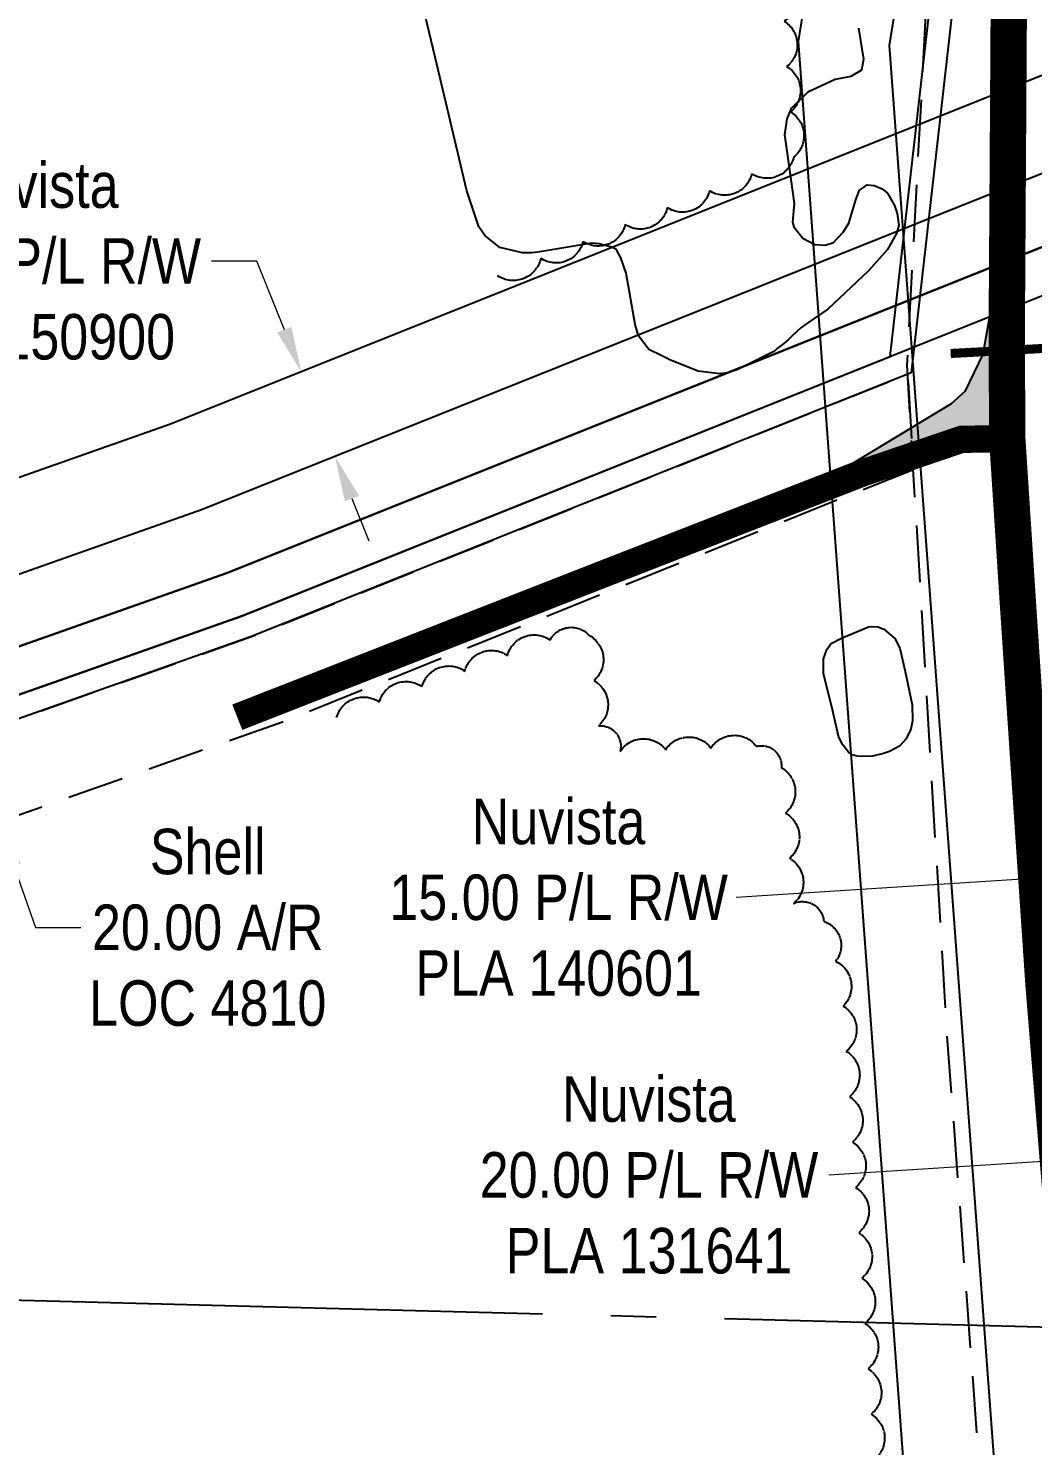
# Model space of a CAD drawing. Extents: x 379646 to 388155, y 6062459 to 6066140.
# Drawn here: x 384529.5 to 384750.5, y 6064253.9 to 6064565.6 of the extents above; entities that cross this region are included whole.
import ezdxf

# ---------------------------------------------------------------- set-up
doc = ezdxf.new("R2010")
doc.units = 0
doc.header["$LTSCALE"] = 5
doc.header["$PDSIZE"] = 0.5
for name, pattern in [('0', [1, 1, 0]), ('foc-ACCESSROAD', [3.75, 2.5, -1.25]), ('foc-QUARTERLINE', [33, 25, -3, 2, -3])]:
    doc.linetypes.add(name, pattern=pattern)
doc.layers.get('Defpoints').update_dxf_attribs({"color": 9})
for name, color, linetype, lineweight in [('AS-GENERAL', 48, 'Continuous', 18), ('F-AR-T', 190, 'Continuous', 9), ('F-RW-T', 190, 'Continuous', 9)]:
    doc.layers.add(name, color=color, linetype=linetype, lineweight=lineweight)
for name, color, linetype in [('AS-ROADS', 254, 'Continuous'), ('C-RW', 13, 'Continuous'), ('F-AR', 190, 'foc-ACCESSROAD'), ('F-RW', 190, 'Continuous'), ('L-QSEC', 8, 'foc-QUARTERLINE'), ('T-BUSH', 110, '0'), ('WETLAND', 143, 'Continuous')]:
    doc.layers.add(name, color=color, linetype=linetype)
doc.styles.add('80CG', font='ARIALN.TTF', dxfattribs={"height": 10})
doc.dimstyles.new('Compass 5 000', dxfattribs={"dimscale": 5, "dimtxt": 9, "dimasz": 2, "dimexe": 0.2, "dimexo": 0.0625, "dimgap": 0.5, "dimtad": 0, "dimtih": 1, "dimtoh": 1, "dimzin": 0, "dimdsep": 46, "dimtxsty": '80CG', "dimcen": 0.1, "dimse1": 1, "dimse2": 1, "dimclrd": 256, "dimclrt": 256, "dimaunit": 1, "dimadec": 4, "dimazin": 0, "dimtfac": 0.06, "dimtofl": 0, "dimtmove": 0, "dimatfit": 1, "dimfxl": 0.2, "dimtolj": 1, "dimtzin": 0, "dimlwd": -1, "dimarcsym": 0})

# ---------------------------------------------------------------- blocks, each defined once
blk = doc.blocks.new('*D387')
at = {"layer": 'Defpoints', "color": 0, "transparency": 16777216}
for p in [(384589.5541329875, 6064490.071640516), (384573.6854217064, 6064483.720698741), (384581.1153846022, 6064465.155903125)]:
    blk.add_point(p, dxfattribs=at)
at = {"layer": 'F-RW-T', "transparency": 16777216}
for p, q in [((384579.814009442, 6064514.408693803), (384569.814009442, 6064514.408693803)), ((384585.8384825925, 6064499.355709782), (384579.814009442, 6064514.408693803)), ((384600.6997462781, 6064462.222775634), (384604.4153966731, 6064452.938706368))]:
    blk.add_line(p, q, dxfattribs=at)
for points in [[(384587.3858274703, 6064499.974984848), (384584.2911377151, 6064498.736434717), (384589.5541329875, 6064490.071640516)], [(384602.247091156, 6064462.8420507), (384599.1524014007, 6064461.603500568), (384596.9840958829, 6064471.506844901)]]:
    blk.add_solid(points, dxfattribs=at)
at = {"layer": 'F-RW-T', "transparency": 16777216, "insert": (384530.2744460038, 6064514.408693802), "char_height": 10, "attachment_point": 5, "style": '80CG'}
blk.add_mtext('\\A1;Nuvista\\P20.00 P/L R/W\\PPLA 150900', dxfattribs=at)
blk = doc.blocks.new('*D395')
at = {"layer": 'Defpoints', "color": 0, "transparency": 16777216}
for p in [(384794.0729556072, 6064380.994473546), (384809.0100099132, 6064382.382899085), (384809.0375723678, 6064381.952257559)]:
    blk.add_point(p, dxfattribs=at)
at = {"layer": 'F-RW-T', "transparency": 16777216}
for p, q in [((384818.9895905504, 6064383.021624616), (384828.9691711877, 6064383.660350148)), ((384784.0658125153, 6064380.786389541), (384685.2696405733, 6064374.463114075))]:
    blk.add_line(p, q, dxfattribs=at)
for points in [[(384818.8831362952, 6064384.684888056), (384819.0960448057, 6064381.358361176), (384809.0100099132, 6064382.382899085)], [(384783.9593582601, 6064382.44965298), (384784.1722667706, 6064379.123126101), (384794.0453931526, 6064381.425115072)]]:
    blk.add_solid(points, dxfattribs=at)
at = {"layer": 'F-RW-T', "transparency": 16777216, "insert": (384646.183692415, 6064374.463114074), "char_height": 10, "attachment_point": 5, "style": '80CG', "bg_fill": 3, "box_fill_scale": 1.1, "bg_fill_color": 256, "bg_fill_true_color": 13158600, "bg_fill_transparency": 0}
blk.add_mtext('\\A1;Nuvista\\P15.00 P/L R/W\\PPLA 140601', dxfattribs=at)
blk = doc.blocks.new('*D396')
at = {"layer": 'Defpoints', "color": 0, "transparency": 16777216}
for p in [(384508.6717975379, 6064407.076326855), (384523.0106931583, 6064390.903535982), (384515.2674620899, 6064388.198196348)]:
    blk.add_point(p, dxfattribs=at)
at = {"layer": 'F-AR-T', "transparency": 16777216}
for p, q in [((384513.1167287729, 6064419.222069987), (384509.8184289394, 6064428.662473486)), ((384526.3089929915, 6064381.463132483), (384531.0603584137, 6064367.863760377)), ((384531.0603584137, 6064367.863760377), (384541.060358414, 6064367.863760378))]:
    blk.add_line(p, q, dxfattribs=at)
for points in [[(384514.690129356, 6064419.771786626), (384511.5433281902, 6064418.672353349), (384516.4150286063, 6064409.781666489)], [(384527.8823935746, 6064382.012849122), (384524.7355924088, 6064380.913415845), (384523.0106931583, 6064390.903535982)]]:
    blk.add_solid(points, dxfattribs=at)
at = {"layer": 'F-AR-T', "transparency": 16777216, "insert": (384568.9798672821, 6064367.863760377), "char_height": 10, "attachment_point": 5, "style": '80CG'}
blk.add_mtext('\\A1;Shell\\P20.00 A/R\\PLOC 4810', dxfattribs=at)
blk = doc.blocks.new('*D402')
at = {"layer": 'Defpoints', "color": 0, "transparency": 16777216}
for p in [(384775.0044873345, 6064381.713200344), (384794.9607702306, 6064382.990451029), (384799.0311921691, 6064319.392527193)]:
    blk.add_point(p, dxfattribs=at)
at = {"layer": 'F-RW-T', "transparency": 16777216}
for p, q in [((384809.0107733211, 6064320.031244679), (384818.9903544734, 6064320.669962166)), ((384769.0953281209, 6064317.476559022), (384705.6078894138, 6064313.413208401))]:
    blk.add_line(p, q, dxfattribs=at)
for points in [[(384808.9043204067, 6064321.694508205), (384809.1172262356, 6064318.367981154), (384799.0311921691, 6064319.392527193)], [(384768.9888752064, 6064319.139822548), (384769.2017810353, 6064315.813295497), (384779.074909273, 6064318.115276509)]]:
    blk.add_solid(points, dxfattribs=at)
at = {"layer": 'F-RW-T', "transparency": 16777216, "insert": (384666.0683259759, 6064313.413208401), "char_height": 10, "attachment_point": 5, "style": '80CG'}
blk.add_mtext('\\A1;Nuvista\\P20.00 P/L R/W\\PPLA 131641', dxfattribs=at)

msp = doc.modelspace()

# ---------------------------------------------------------------- hatches: boundary and pattern name
at = {"layer": 'AS-ROADS'}
h = msp.add_hatch(color=256, dxfattribs=at)
h.dxf.hatch_style = 1
h.paths.add_polyline_path([(384744.9360531465, 6064524.786929595), (384739.5440000005, 6064493.988), (384735.5399999999, 6064485.789999935), (384732.5730000003, 6064483.07799999), (384697.2558256889, 6064461.698373935), (384736.0859205205, 6064475.260573501), (384745.3610983602, 6064475.508867682)])

# ---------------------------------------------------------------- linework, layer by layer
at = {"layer": 'AS-GENERAL', "const_width": 1.999255799999986, "flags": 128}
msp.add_lwpolyline([(384732.444, 6064494.124999993), (384758.5180000004, 6064495.544)], dxfattribs=at)
at = {"layer": 'AS-ROADS', "flags": 128}
for points, const_width in [([(384779.6201676383, 6063938.78424089), (384779.7641734172, 6064026.253902827), (384752.8719999964, 6064355.249), (384749.4160000005, 6064406.322999992), (384747.2709999999, 6064438.565999992), (384744.887, 6064475.383999992), (384744.7639999999, 6064497.796), (384745.2299999964, 6064570.899999943), (384749.5639999999, 6064643.368), (384763.2459999999, 6064728.348999999), (384784.1619999964, 6064810.182999942), (384797.3659999968, 6064849.975), (384811.234, 6064884.033), (384847.799, 6064970.341999993), (384897.584, 6065088.169999998)], 7.997019599999833), ([(384744.887, 6064475.383999992), (384734.851, 6064475.25), (384713.1789999999, 6064467.901999992), (384658.52, 6064446.607), (384575.4869999999, 6064414.131999993)], 5.999999999999845)]:
    msp.add_lwpolyline(points, dxfattribs=dict(at, const_width=const_width))
msp.add_lwpolyline([(384744.9360531465, 6064524.786929595), (384739.5440000005, 6064493.988), (384735.5399999999, 6064485.789999935), (384732.5730000003, 6064483.07799999), (384697.2558256889, 6064461.698373935), (384736.0859205205, 6064475.260573501), (384745.3610983602, 6064475.508867682)], close=True, dxfattribs=at)
at = {"layer": 'C-RW', "flags": 128}
for points in [[(384589.9589138595, 6065188.927712915), (384724.487, 6064985.665999953), (384794.2619999988, 6064955.875), (384734.91, 6064809.805000018), (384726.2069999988, 6064733.146), (384698.8649999973, 6064562.741), (384745.0789999988, 6063938.234), (384709.4909999988, 6063760.17), (384697.339999999, 6063699.307), (384678.879, 6063648.149000019), (384657.101, 6063599.136999953), (384529.8477562724, 6063361.145518376)], [(384552.2074790405, 6063360.563221714), (384675.0751799685, 6063590.352776188), (384697.764779313, 6063641.416356141), (384716.6529886452, 6063693.926889236), (384728.9596387632, 6063755.5702615), (384765.2182934792, 6063936.989871861), (384718.9756859821, 6064561.88345558), (384746.020014728, 6064730.433263247), (384754.4652979278, 6064804.822205546), (384820.2261089322, 6064966.527986629), (384737.850381837, 6065001.698968852), (384614.3542671502, 6065188.292211466)]]:
    msp.add_lwpolyline(points, dxfattribs=at)
at = {"layer": 'C-RW'}
for points in [[(384913.5307997888, 6065180.498631563), (384879.3248350441, 6065098.749606482), (384759.3129757907, 6064803.275352236), (384723.7663379123, 6064489.906925253), (384578.404682312, 6064431.779684001), (384485.8042612186, 6064399.116351656), (384482.3004898801, 6064397.880451793), (384452.1708815665, 6064374.39366076), (384423.7329789008, 6064352.217924292), (384420.9325338118, 6064350.033522737), (384383.9290725756, 6064325.650960499)], [(384384.0843007519, 6064331.717073199), (384418.0094985755, 6064354.095241367), (384443.4641054742, 6064373.9432248), (384472.918782773, 6064396.910470366), (384479.8515595073, 6064402.316592035), (384485.941118488, 6064404.464587546), (384576.6447346227, 6064436.458851974), (384719.1367574609, 6064493.438584035), (384746.020014728, 6064730.433263247), (384754.4652979278, 6064804.822205546), (384874.7039480207, 6065100.654721924), (384908.1711819691, 6065180.638250213)]]:
    msp.add_lwpolyline(points, dxfattribs=at)
at = {"layer": 'F-AR', "flags": 128}
for points in [[(384563.2803162626, 6063360.27486053), (384684.0713137639, 6063586.039977443), (384706.7197115211, 6063636.953598196), (384726.274866595, 6063691.218135724), (384735.8732922807, 6063739.383508305), (384742.0220238802, 6063812.254522204), (384748.5334226961, 6063858.208968451), (384754.3025019803, 6063926.246071307), (384754.6740607552, 6064012.0543027), (384751.678983706, 6064036.314567531), (384744.2898543123, 6064175.703136626), (384731.5243660576, 6064346.328438045), (384722.8579781702, 6064491.539135496), (384730.421936014, 6064632.671235837), (384756.7860123723, 6064797.059499104), (384879.3248350441, 6065098.749606482), (384913.5307997892, 6065180.498631564)], [(384385.7914163974, 6064398.428905897), (384388.21903719, 6064397.93111182), (384397.0944415012, 6064396.442908126), (384406.0175992452, 6064395.275987549), (384414.9773037673, 6064394.431938425), (384423.9619377634, 6064393.912159236), (384432.9586138009, 6064393.684240303), (384441.9569743975, 6064393.814725847), (384450.9453022843, 6064394.301111986), (384453.6004744932, 6064394.531998236), (384459.9111235079, 6064395.079540483), (384468.8428529723, 6064396.18214539), (384472.918782773, 6064396.910470366), (384485.8067167775, 6064399.2149605), (384486.3728567272, 6064399.316914719), (384578.404682312, 6064431.779684001), (384722.974293365, 6064489.590202311), (384724.2293861927, 6064468.560344557), (384585.4444730858, 6064413.06301211), (384492.4888410187, 6064380.239773529), (384492.0096995312, 6064380.106142377), (384485.2833007937, 6064378.766817635), (384482.8790926454, 6064378.367204526), (384473.212131581, 6064376.676433972), (384472.3717530267, 6064376.549934563), (384463.4899453857, 6064375.413005703), (384462.2915816277, 6064375.28704775), (384453.7275124997, 6064374.511959949), (384452.1710120024, 6064374.398763547), (384443.9388585391, 6064373.952714261), (384443.4641054742, 6064373.9432248), (384434.1367705683, 6064373.761473804), (384427.1112391506, 6064373.880120609), (384424.3338424293, 6064373.927404085), (384414.5436844561, 6064374.449957106), (384404.7793328344, 6064375.328799339), (384395.0532111633, 6064376.562311474), (384385.3785242442, 6064378.149955373), (384385.2730345938, 6064378.171227378)]]:
    msp.add_lwpolyline(points, dxfattribs=at)
at = {"layer": 'F-RW'}
for points in [[(384973.2505141437, 6065178.923921412), (384930.82, 6065077.518999944), (384810.779, 6064781.973), (384785.878, 6064626.804), (384781.6805296884, 6064544.987856494), (384782.4913577139, 6064518.754219952), (384576.6447346227, 6064436.458851974), (384485.941118488, 6064404.464587546), (384479.8515595073, 6064402.316592035), (384472.918782773, 6064396.910470366), (384443.4641054742, 6064373.9432248), (384418.0094985755, 6064354.095241367), (384384.0843007519, 6064331.717073199)], [(384384.3963578266, 6064343.911852989), (384412.1661536267, 6064362.229428239), (384427.1112391506, 6064373.880120609), (384452.7989985448, 6064393.906811619), (384453.6004744932, 6064394.531998236), (384474.9805999441, 6064411.198361485), (384486.2148330266, 6064415.161059326), (384573.1248392342, 6064445.81718792), (384772.2831513977, 6064525.456644491), (384771.6763336427, 6064545.089705952), (384775.9225035989, 6064627.855091886), (384801.0893087605, 6064784.68043987), (384921.5782259591, 6065081.329230877), (384962.5391451296, 6065179.221959098)], [(384636.7638650079, 6063358.361186307), (384743.1245054693, 6063557.155160351), (384767.7148938782, 6063612.434378025), (384789.744068992, 6063673.564192449), (384801.0250815254, 6063730.172868664), (384807.3286190212, 6063804.878547524), (384813.8381181976, 6063850.819587003), (384819.9859802632, 6063923.323829551), (384820.3770240042, 6064013.63194251), (384819.4639590566, 6064031.059469839), (384816.8011167755, 6064081.884722672), (384804.798532942, 6064242.983119294), (384790.361293229, 6064434.257235964), (384788.3438698216, 6064499.562534031), (384802.9065748794, 6064505.38804917), (384801.91999971, 6064537.307831964), (384573.1248392342, 6064445.81718792), (384486.2148330266, 6064415.161059326), (384474.9805999441, 6064411.198361485)]]:
    msp.add_lwpolyline(points, dxfattribs=at)
at = {"layer": 'F-RW', "flags": 128}
for points in [[(384675.8984390511, 6063357.342035345), (384774.5740141377, 6063541.772193325), (384800.1986337215, 6063599.376363711), (384823.5453788471, 6063664.162366298), (384832.4774626525, 6063708.984002512), (384835.7224738501, 6063725.267628441), (384842.1084551415, 6063800.950380844), (384848.616942643, 6063846.884280389), (384854.9665301704, 6063921.767553488), (384855.3679508715, 6064014.472134131), (384854.403, 6064032.89), (384851.72, 6064084.1), (384839.698, 6064245.459), (384825.3075557647, 6064436.11494641), (384824.001, 6064478.409), (384838.483, 6064486.857), (384836.704, 6064544.415), (384839.061, 6064589.947), (384560.8052053893, 6064478.571363729), (384458.0060737166, 6064442.334314317), (384442.5317622345, 6064430.270448276), (384389.2667348726, 6064428.01832639), (384386.5787154162, 6064429.19551539)], [(384386.0350322264, 6064407.949091899), (384448.399815723, 6064409.490209396), (384467.7059308399, 6064424.541055904), (384567.8449961597, 6064459.854691838), (384817.4779943399, 6064559.740032034), (384816.6954653412, 6064544.623311471), (384818.1324422878, 6064498.13117033), (384803.6506264743, 6064489.683277773), (384805.3382628806, 6064435.053397793), (384819.7554473921, 6064244.044211055), (384831.7663524431, 6064082.834127241), (384834.4378337467, 6064031.843982795), (384835.3731355155, 6064013.992024633), (384834.9776445092, 6063922.656854105), (384828.7433286742, 6063849.133027025), (384822.2342630728, 6063803.195047518), (384815.8953925218, 6063728.070622854), (384812.8704476861, 6063712.891300763), (384804.2303446456, 6063669.534838384), (384781.6364966682, 6063606.838086153), (384756.602866324, 6063550.562460227), (384653.5358253118, 6063357.924407345)]]:
    msp.add_lwpolyline(points, dxfattribs=at)
at = {"layer": 'L-QSEC'}
msp.add_line((384517.6974837992, 6064286.193743627), (385283.6882816467, 6064266.242692628), dxfattribs=at)
at = {"layer": 'T-BUSH', "flags": 128}
for points in [[(384696.3335219635, 6064597.169351912, -0.52056705), (384696.1690156118, 6064587.174425117, -0.52056705), (384696.0045092616, 6064577.179498322, -0.52056705), (384695.8400029099, 6064567.184571477, -0.52056705), (384696.3534096068, 6064557.213142446, -0.52056705), (384697.2095743617, 6064547.253593979, -0.52056705), (384697.9419953061, 6064537.370197929, -0.52056705), (384688.665138358, 6064533.646550662, -0.52056705), (384679.3882814106, 6064529.922903392, -0.52056705), (384670.111424463, 6064526.199256113, -0.52056705), (384660.8345675153, 6064522.475608847, -0.52056705), (384651.5577105671, 6064518.751961525, -0.52056705), (384642.2808536199, 6064515.028314237, -0.52056705), (384632.7415549379, 6064511.199325271, -0.52056705)], [(384597.3358890364, 6064414.047683375, -0.5205670500080565), (384606.7302777881, 6064417.463980165, -0.52056705), (384616.1246665461, 6064420.880276951, -0.52056705), (384625.5190553005, 6064424.296573758, -0.52056705), (384634.9134440512, 6064427.712870532, -0.52056705), (384644.3078328082, 6064431.129167323, -0.52056705), (384652.9186769766, 6064432.127486931, -0.52056705), (384653.9335067987, 6064422.182852983, -0.52056705), (384654.9483366171, 6064412.238219046, -0.52056705), (384659.722475939, 6064406.615534673, -0.52056705), (384669.7117939282, 6064406.988562852, -0.52056705), (384679.7011119136, 6064407.36159097, -0.52056705), (384689.690429899, 6064407.734619203, -0.52056705), (384695.1982572784, 6064403.020607369, -0.52056705), (384696.0875198598, 6064393.06395948, -0.52056705), (384696.9767824403, 6064383.107311721, -0.52056705), (384697.8660450217, 6064373.150663896, -0.52056705), (384704.5139305457, 6064369.274037727, -0.52056705), (384707.1205560767, 6064360.467790904, -0.52056705), (384708.7865512987, 6064350.612734361, -0.52056705), (384709.4700605461, 6064340.639849175, -0.52056705), (384710.15356979, 6064330.666963982, -0.52056705), (384710.8370790337, 6064320.694078738, -0.52056705), (384711.5205882774, 6064310.721193606, -0.52056705), (384712.2040975176, 6064300.748308427, -0.52056705), (384712.8876067652, 6064290.775423258, -0.52056705), (384713.571116009, 6064280.802538054, -0.52056705), (384714.2546252529, 6064270.829652868, -0.52056705), (384714.9381344971, 6064260.856767695, -0.52056705), (384715.669284905, 6064250.887314075, -0.52056705), (384716.4221075062, 6064240.919421528, -0.52056705), (384717.1749301074, 6064230.951528974, -0.52056705), (384717.9277527076, 6064220.983636412, -0.52056705), (384718.6805753089, 6064211.015743866, -0.52056705), (384719.4333979111, 6064201.047851304, -0.52056705), (384720.1862205123, 6064191.079958758, -0.52056705), (384720.9390431139, 6064181.112066205, -0.01627712848079467), (384721.2738338909, 6064180.898402825, -0.01627712848079467)]]:
    msp.add_lwpolyline(points, format="xyb", dxfattribs=at)
at = {"layer": 'WETLAND', "flags": 128}
msp.add_lwpolyline([(384712.1486570773, 6064565.684953844), (384713.260148708, 6064558.820256989), (384712.7991717641, 6064556.425283393), (384710.4569991501, 6064555.035236662), (384707.0344697571, 6064554.408313831), (384701.0279648784, 6064551.590505508), (384697.4239765359, 6064548.047288357), (384697.2435128543, 6064547.83221711), (384696.3742633454, 6064545.723296777), (384695.8637979014, 6064542.220893591), (384697.0501113777, 6064533.978928044), (384697.6612951367, 6064529.73270106), (384698.0402884514, 6064527.099627635), (384697.6207299278, 6064523.032625883), (384697.9668795886, 6064521.987995232), (384699.94320205, 6064519.503757928), (384702.5239893228, 6064518.095351509), (384704.8570248293, 6064517.950184026), (384706.6743280212, 6064518.566603403), (384708.797943628, 6064520.814929317), (384710.0129076458, 6064522.755045686), (384711.5536745052, 6064527.938272617), (384712.2928164906, 6064529.903156212), (384712.3252344346, 6064529.95610433), (384714.0449713485, 6064531.194064992), (384715.5713664684, 6064531.096530456), (384717.3397707086, 6064530.339080534), (384718.5052445243, 6064529.34882206), (384720.0645104082, 6064526.640970306), (384720.6470492205, 6064524.947998524), (384721.0182256626, 6064522.357394953), (384720.5241463996, 6064520.545489907), (384718.5340898759, 6064517.024476067), (384714.3232808898, 6064512.272689747), (384705.4063898414, 6064503.88351902), (384701.0102191936, 6064500.871211493), (384699.4466702577, 6064499.799849466), (384697.6615503292, 6064498.055187311), (384696.7689903529, 6064497.182856199), (384695.7150261245, 6064496.344380401), (384694.2847529356, 6064495.206533955), (384693.7030003263, 6064494.646552006), (384685.6321327462, 6064490.605541521), (384683.3770842802, 6064489.845549474), (384681.677158605, 6064489.688596968), (384676.853194126, 6064490.263226016), (384670.7844700189, 6064492.643656558), (384668.7118811509, 6064493.691005335), (384666.0473329194, 6064495.037491199), (384663.7403881573, 6064497.979312839), (384663.0532289018, 6064500.488968166), (384661.015502405, 6064511.794308142), (384659.8773346503, 6064515.191849525), (384658.9992494261, 6064516.786825519), (384658.7751432157, 6064517.034419971), (384657.8031622985, 6064517.541269139), (384655.1033042154, 6064518.230029825), (384653.4855321221, 6064518.396123945), (384641.603846511, 6064516.421876896), (384640.2879724886, 6064516.259787149), (384638.2534050302, 6064516.295247597), (384633.2300286765, 6064517.414849274), (384633.2300286765, 6064517.414849274), (384629.9387042864, 6064520.077008659), (384628.664714181, 6064521.968330742), (384625.9586182392, 6064529.865250485), (384619.0318703849, 6064559.308132305), (384616.9199236558, 6064568.147615905)], dxfattribs=at)
at = {"layer": 'WETLAND'}
msp.add_lwpolyline([(384721.1490938235, 6064407.796943994), (384718.9997712389, 6064406.588213918), (384717.6367263789, 6064406.156372455), (384715.2341485204, 6064405.558545161), (384713.6853327985, 6064405.514365496), (384711.9262610494, 6064405.540637127), (384710.7530680243, 6064405.860953766), (384709.9654606843, 6064406.430463055), (384708.6439968924, 6064408.13456942), (384707.7941391689, 6064409.953894344), (384706.5197014598, 6064415.498880865), (384704.431077075, 6064423.775687007), (384704.4727784176, 6064426.952641805), (384705.2044048858, 6064428.991877411), (384706.078962856, 6064430.298306009), (384706.2610275778, 6064430.396310582), (384708.3995078459, 6064431.547444267), (384714.333460218, 6064434.003956892), (384715.1727387909, 6064434.112133659), (384716.4201980167, 6064434.004135156), (384717.75510457, 6064433.501974939), (384720.1651505643, 6064431.479732989), (384721.2566373317, 6064429.290320382), (384722.416221346, 6064424.156387213), (384723.9472609464, 6064416.871370398), (384724.0476392343, 6064413.352391201), (384723.654342858, 6064411.479883632), (384722.6771823476, 6064409.344404161), (384721.1490938235, 6064407.796943994)], close=True, dxfattribs=at)

# ---------------------------------------------------------------- dimensions: what is measured, and where the dimension line sits
at = {"layer": 'F-AR-T'}
dim = msp.add_linear_dim(base=(384523.0106931583, 6064390.903535982), p1=(384508.6717975383, 6064407.076326855), p2=(384515.2674620898, 6064388.198196349), angle=289.25845650065037, text='Shell\\P20.00 A/R\\PLOC 4810', dimstyle='Compass 5 000', dxfattribs=at)
dim.commit()
dim.dimension.update_dxf_attribs({"geometry": '*D396', "text_midpoint": (384568.9798672821, 6064367.863760377), "dimtype": 161})
at = {"layer": 'F-RW-T'}
dim = msp.add_linear_dim(base=(384589.5541329875, 6064490.071640516), p1=(384581.115384602, 6064465.155903124), p2=(384573.6854217064, 6064483.720698741), angle=111.8121697436042, text='Nuvista\\P20.00 P/L R/W\\PPLA 150900', dimstyle='Compass 5 000', dxfattribs=at)
dim.commit()
dim.dimension.update_dxf_attribs({"geometry": '*D387', "text_midpoint": (384530.2744460038, 6064514.408693802), "dimtype": 161})

# ---------------------------------------------------------------- next in the draw order: dimensions: what is measured, and where the dimension line sits
dim = msp.add_linear_dim(base=(384809.0100099132, 6064382.382899085), p1=(384794.0729556072, 6064380.994473545), p2=(384809.0375723677, 6064381.952257558), angle=3.6621206657279535, text='Nuvista\\P15.00 P/L R/W\\PPLA 140601', dimstyle='Compass 5 000', override={"dimtfill": 1}, dxfattribs=at)
dim.commit()
dim.dimension.update_dxf_attribs({"geometry": '*D395', "text_midpoint": (384646.183692415, 6064374.463114074), "dimtype": 161})

# ---------------------------------------------------------------- next in the draw order: dimensions: what is measured, and where the dimension line sits
dim = msp.add_linear_dim(base=(384799.0311921691, 6064319.392527193), p1=(384775.0044873345, 6064381.713200344), p2=(384794.9607702306, 6064382.990451028), angle=3.6620744786129085, text='Nuvista\\P20.00 P/L R/W\\PPLA 131641', dimstyle='Compass 5 000', dxfattribs=at)
dim.commit()
dim.dimension.update_dxf_attribs({"geometry": '*D402', "text_midpoint": (384666.0683259759, 6064313.413208401), "dimtype": 161})

doc.saveas('drawing.dxf')
